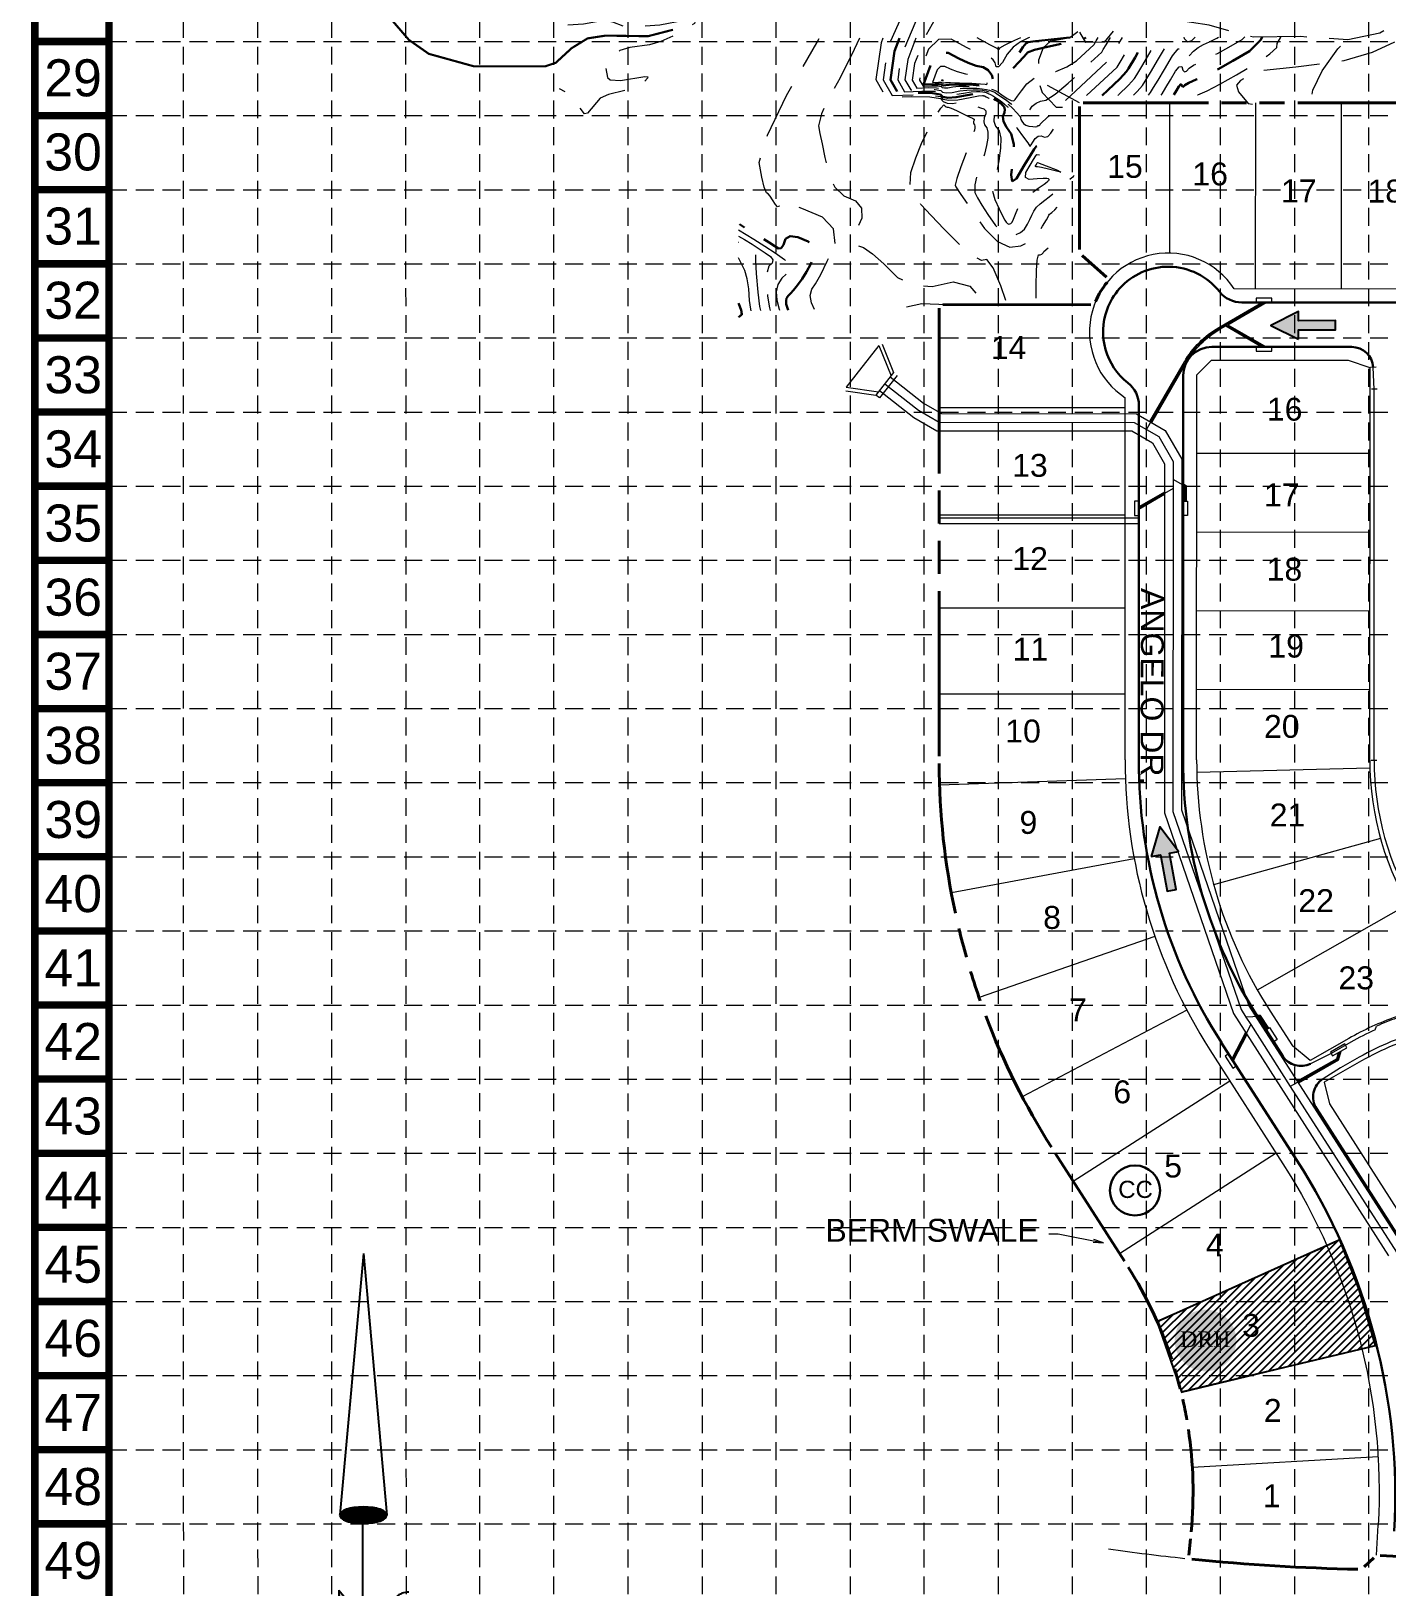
# Model space of a CAD drawing. Header units: inches. Extents: x -337 to 3817, y -1228 to 5411.
# Drawn here: x -337 to 1558, y 242 to 2416 of the extents above; entities that cross this region are included whole.
import ezdxf
from ezdxf.enums import TextEntityAlignment as Align

# ---------------------------------------------------------------- set-up
doc = ezdxf.new("R2010")
doc.units = ezdxf.units.IN
doc.header["$MEASUREMENT"] = 0
doc.linetypes.add('DGN Style 3', pattern=[109.874145, 78.481532, -31.392613])
doc.linetypes.add('HIDDEN', pattern=[0.375, 0.25, -0.125])
for name, color, linetype, lineweight in [('0156al4 - Level 14', 7, 'Continuous', 0), ('0156al4 - Level 20', 7, 'Continuous', 0), ('0208al - Level 14', 7, 'Continuous', 0), ('0220al_grade - Level 11', 7, 'Continuous', 0), ('0220al_grade - Level 14', 7, 'Continuous', 0), ('0220al_grade - Level 20', 7, 'Continuous', 0), ('0220al_grade - Level 21', 7, 'Continuous', 0), ('0220al_grade - Level 3', 7, 'Continuous', 0), ('0220al_grade - Level 8', 7, 'Continuous', 0), ('0343al_GRA - Level 47', 7, 'Continuous', 0), ('Level 10', 7, 'Continuous', 0), ('STORM', 5, 'Continuous', 0)]:
    doc.layers.add(name, color=color, linetype=linetype, lineweight=lineweight)
for name, color, linetype in [('ARROWS', 252, 'Continuous'), ('BASE', 7, 'Continuous'), ('GRID', 254, 'HIDDEN'), ('NARROW', 7, 'Continuous'), ('SODDED LOT', 2, 'Continuous'), ('WATER', 5, 'Continuous')]:
    doc.layers.add(name, color=color, linetype=linetype)
doc.styles.add('DRHorton', font='dutcheb.ttf')
doc.styles.get("Standard").update_dxf_attribs({"font": 'ARIAL.TTF'})

# ---------------------------------------------------------------- blocks, each defined once
blk = doc.blocks.new('TICK_4')
at = {"layer": '0208al - Level 14', "color": 1, "linetype": 'Continuous', "lineweight": 0}
blk.add_line((0, -1.4), (0, 1.4), dxfattribs=at)
blk = doc.blocks.new('DRHorton')
h = blk.add_hatch(color=1)
h.paths.add_polyline_path([(78.7, 25.78, 1), (40.43, 25.78, 1)])
h.paths.add_polyline_path([(42.33, 17.91), (76.5, 17.91), (76.5, 34.87), (42.33, 34.87)], flags=24)
at = {"layer": 'BASE', "color": 176, "style": 'DRHorton'}
blk.add_text('DRH', height=9.814, dxfattribs=at).set_placement((59.39, 21.64), align=Align.CENTER)
blk = doc.blocks.new('North Arrow')
at = {"layer": 'NARROW'}
for p, q in [((32.43, 3.06), (32.43, 4.63)), ((0, 0), (22.36, 2)), ((28.77, -2.09), (34.02, 2.32)), ((36.18, 2.33), (30.46, 2.33)), ((36.16, 2.32), (31.04, -2.09)), ((39.1, 0.01), (59.96, 2.11)), ((0, 0), (22.33, -2.02)), ((31.2, -0.05), (21.66, -0.05)), ((21.66, -0.05), (21.66, -0.05)), ((57.45, -0.05), (33.41, -0.05)), ((59.83, -2.14), (39.04, -0.01)), ((57.69, -0.03), (57.77, -0.01)), ((57.77, -0.05), (57.69, -0.03)), ((28.77, -2.09), (34.95, -2.09)), ((32.43, -4.26), (32.43, -2.8))]:
    blk.add_line(p, q, dxfattribs=at)
blk.add_lwpolyline([(22.36, -2.03), (22.59, -1.93, 0.091577), (22.87, -1.44, 0.048306), (23.03, -0.75), (23.07, -0.01), (23.01, 0.82, 0.048306), (22.87, 1.42, 0.091577), (22.59, 1.91), (22.36, 2.01), (22.14, 1.91, 0.091577), (21.86, 1.42, 0.048306), (21.72, 0.82), (21.66, -0.01), (21.72, -0.83, 0.048306), (21.86, -1.44, 0.091577), (22.14, -1.93)], format="xyb", close=True, dxfattribs=at)
for points in [[(57.46, -0.03), (57.44, 0.08, -0.066818), (57.67, 0.47, -0.03073), (58.01, 0.84), (58.52, 1.29), (59.07, 1.7, -0.03073), (59.5, 1.95, -0.066818), (59.93, 2.1), (60.04, 2.06)], [(60.04, 2.06), (60.05, 1.95, -0.066818), (59.82, 1.56, -0.03073), (59.43, 1.14), (58.97, 0.74), (58.42, 0.33, -0.03073), (57.99, 0.08, -0.036692), (57.76, -0.02)], [(57.46, -0.04), (57.44, -0.15, 0.066818), (57.67, -0.54, 0.03073), (58.01, -0.9), (58.52, -1.36), (59.07, -1.77, 0.03073), (59.5, -2.02, 0.066818), (59.93, -2.17), (60.04, -2.13)], [(60.04, -2.13), (60.05, -2.01, 0.066818), (59.82, -1.63, 0.03073), (59.43, -1.2), (58.97, -0.8), (58.42, -0.4, 0.03073), (57.99, -0.15, 0.036692), (57.76, -0.05)]]:
    blk.add_lwpolyline(points, format="xyb", dxfattribs=at)
for centre, start, end in [((30.46, 3.86), 178.8769, 270), ((34.95, -3.62), 358.8769, 90)]:
    blk.add_arc(centre, 1.53, start, end, dxfattribs=at)
for points in [[(23.07, -0.05), (21.72, 0.82), (23.02, 0.75), (21.85, 1.42)], [(23.02, 0.75), (21.85, 1.42), (22.87, 1.44), (22.14, 1.91)], [(22.87, 1.44), (22.14, 1.91), (22.59, 1.91), (22.36, 2)], [(31.05, -2.09), (36.15, 2.36), (28.75, -2.06), (34.01, 2.36)], [(58.52, 1.3), (59.05, 0.81), (58.7, 1.42), (59.26, 0.99)], [(59.26, 1), (58.69, 1.42), (59.45, 1.15), (59, 1.65)], [(59.45, 1.15), (59, 1.65), (59.62, 1.34), (59.28, 1.82)], [(59.62, 1.34), (59.28, 1.82), (59.81, 1.55), (59.49, 1.95)], [(59.81, 1.55), (59.49, 1.95), (59.93, 1.73), (59.69, 2.04)], [(59.93, 1.73), (59.69, 2.04), (60.05, 1.94), (59.93, 2.1)], [(60.05, 1.94), (59.93, 2.1), (60.04, 2.06)], [(23.03, -0.76), (21.67, -0.05), (23.07, -0.05), (21.72, 0.82)], [(57.44, 0.08), (57.7, -0.01), (57.5, 0.21), (57.77, -0.01)], [(57.45, -0.04), (57.69, -0.02), (57.44, 0.08), (57.7, -0.01)], [(57.5, 0.21), (57.77, -0.01), (57.6, 0.39), (57.94, 0.06)], [(57.6, 0.39), (57.94, 0.06), (57.68, 0.5), (58.07, 0.13)], [(57.68, 0.5), (58.07, 0.13), (57.84, 0.66), (58.29, 0.26)], [(57.84, 0.66), (58.29, 0.26), (58.03, 0.86), (58.52, 0.41)], [(58.03, 0.86), (58.52, 0.41), (58.26, 1.07), (58.73, 0.57)], [(58.26, 1.07), (58.73, 0.57), (58.52, 1.3), (59.05, 0.81)], [(22.87, -1.44), (21.72, -0.87), (23.03, -0.76), (21.67, -0.05)], [(22.58, -1.93), (21.86, -1.45), (22.87, -1.44), (21.72, -0.87)], [(57.44, -0.14), (57.69, -0.02), (57.45, -0.04), (57.69, -0.02)], [(57.46, -0.19), (57.7, -0.03), (57.44, -0.14), (57.69, -0.02)], [(57.53, -0.33), (57.76, -0.05), (57.46, -0.19), (57.7, -0.03)], [(57.63, -0.48), (57.9, -0.1), (57.53, -0.33), (57.76, -0.05)], [(57.78, -0.66), (58.09, -0.2), (57.63, -0.48), (57.9, -0.1)], [(57.97, -0.87), (58.34, -0.35), (57.78, -0.66), (58.09, -0.2)], [(58.24, -1.11), (58.61, -0.54), (57.97, -0.87), (58.34, -0.35)], [(58.61, -1.43), (58.93, -0.77), (58.24, -1.11), (58.61, -0.54)], [(58.91, -1.64), (59.2, -1), (58.61, -1.43), (58.93, -0.77)], [(59.12, -1.79), (59.57, -1.36), (58.92, -1.65), (59.2, -1.01)], [(59.54, -1.32), (59.41, -1.18), (59.21, -1.01)], [(22.36, -2.01), (22.14, -1.93), (22.58, -1.93), (21.86, -1.45)], [(59.35, -1.93), (59.81, -1.62), (59.12, -1.79), (59.57, -1.36)], [(59.58, -2.05), (59.93, -1.79), (59.35, -1.93), (59.81, -1.62)], [(59.78, -2.13), (60.05, -2.01), (59.58, -2.05), (59.93, -1.79)], [(59.92, -2.17), (60.04, -2.13), (59.78, -2.13), (60.05, -2.01)]]:
    blk.add_solid(points, dxfattribs=at)
blk = doc.blocks.new('arrow')
blk.add_lwpolyline([(-67, -25.4), (-59.3, -25.4), (-59.6, -56.1), (-51.9, -56.2), (-51.6, -25.5), (-44, -25.5), (-55.3, -2.4), (-67, -25.4)], close=True)
at = {"color": 254}
for points in [[(-44, -25.5), (-67, -25.4), (-55.3, -2.4), (-67, -25.4)], [(-59.6, -56.1), (-51.9, -56.2), (-59.3, -25.4), (-51.6, -25.5)]]:
    blk.add_solid(points, dxfattribs=at)

msp = doc.modelspace()

# ---------------------------------------------------------------- hatches: boundary and pattern name
at = {"layer": 'SODDED LOT'}
h = msp.add_hatch(dxfattribs=at)
h.set_pattern_fill('ANSI31', color=256, scale=60, style=0)
h.paths.add_polyline_path([(1492.4, 727.1), (1236.7, 612.9), (1270.9, 514.7), (1542.2, 579.7), (1519.4, 658)])

# ---------------------------------------------------------------- linework, layer by layer
at = {"layer": '0156al4 - Level 14', "color": 7, "linetype": 'Continuous', "lineweight": 0}
for p, q in [((1137.2, 2400.7), (1129, 2415.2)), ((1163.1, 2401), (1175.9, 2416.2)), ((1163.1, 2401), (1137.2, 2400.7))]:
    msp.add_line(p, q, dxfattribs=at)
at = {"layer": '0156al4 - Level 20', "color": 35, "linetype": 'DGN Style 3', "lineweight": 0, "flags": 128}
for points in [[(1796.7, 2499), (1794.5, 2494.7), (1786.9, 2490.3), (1769.6, 2493.2), (1732.6, 2520.4), (1693.7, 2544.1), (1678.7, 2545.2), (1657.5, 2538.7), (1647.4, 2537.6), (1643.8, 2539.4), (1618.6, 2514.8), (1600.1, 2467), (1569.3, 2426.5), (1548.1, 2413.7), (1503.2, 2404.2), (1437.4, 2408.7), (1371.5, 2407.8), (1309.4, 2424.6), (1247.3, 2434.3), (1189, 2441.5), (1172.7, 2440), (1141, 2427), (1115.1, 2407), (1087.3, 2401.9), (1077.4, 2393.1), (1070.9, 2375.9), (1071.2, 2345.3), (1076.2, 2330.5), (1095.7, 2310), (1104.7, 2310.3)], [(1804.1, 2487.9), (1795.6, 2478), (1790.7, 2476.9), (1750.1, 2497.1), (1721.8, 2513.4), (1691.8, 2531.7), (1682.8, 2534.8), (1663.3, 2533.8), (1641.8, 2523.4), (1625.5, 2500.5), (1608, 2460.5), (1596.9, 2430.4), (1590.6, 2419.5), (1571.6, 2402.3), (1537.6, 2386.7), (1498, 2374.8), (1430.6, 2366), (1374.1, 2360.3), (1353.5, 2347.5), (1347.7, 2340.9), (1350.8, 2331.4), (1364, 2315.3), (1370.1, 2314.4)], [(413.5, 2425), (435.1, 2426.6), (463.6, 2431.6), (475.5, 2429.5), (491.1, 2423.5), (499.1, 2422.2), (541.8, 2425.2), (575.7, 2431.9), (590, 2431.7), (591.4, 2430.6), (590.2, 2427.2), (573.2, 2415.4), (543.1, 2401.9), (527.5, 2397.4), (500, 2393.5), (486, 2389.4), (478.9, 2384.6), (468.5, 2371.2), (466.5, 2364.8), (468.7, 2351.7), (472.3, 2348.4), (487.1, 2347.6), (520.9, 2353.1), (525.2, 2352.4), (524.7, 2350.7), (515.2, 2340.9), (496.1, 2334.3), (470.1, 2328.1), (458.4, 2322.9), (440.8, 2301.6), (436.4, 2300.7), (420, 2322.5), (411.9, 2330.7), (401.5, 2335.6)]]:
    msp.add_lwpolyline(points, dxfattribs=at)
at = {"layer": '0220al_grade - Level 14', "color": 7, "linetype": 'Continuous', "lineweight": 30}
for p, q in [((2563.6, 2036.5), (1355.4, 2037.2)), ((1508.9, 1975.1), (1313.4, 1975.2)), ((1273.1, 1397.9), (1273.4, 1935.2)), ((1211.1, 1398), (1211.4, 1893.3)), ((1378.8, 1036.5), (1412.6, 983.9)), ((1326.6, 1003.1), (1431.7, 839.2)), ((1459.6, 910.6), (1571.1, 736.5))]:
    msp.add_line(p, q, dxfattribs=at)
at = {"layer": '0220al_grade - Level 14', "color": 7, "linetype": 'Continuous', "lineweight": 13}
for p, q in [((1540.4, 1916), (1538.9, 1946.5)), ((1540.1, 1397.8), (1540.4, 1916)), ((1211.3, 1735.7), (932.3, 1735.9)), ((1211.3, 1727.7), (932.3, 1727.9)), ((1541.5, 1020.7), (1543.6, 1026)), ((1507.5, 1003.4), (1480.1, 987.9)), ((1480.1, 987.9), (1451.3, 973.3)), ((1519.4, 982.6), (1493.1, 967.6)), ((1493.1, 967.6), (1468.7, 952.1))]:
    msp.add_line(p, q, dxfattribs=at)
at = {"layer": '0220al_grade - Level 14', "color": 7, "linetype": 'Continuous', "lineweight": 30}
for centre, radius, start, end in [((1252.4, 1996.2), 91, 89.0851, 138.4646), ((1252.4, 1996.2), 91, 38.1608, 89.0851), ((1252.4, 1996.2), 91, 138.4646, 159.8661), ((1355.4, 2077.2), 40, 218.1608, 269.9672), ((1252.4, 1996.2), 91, 159.8661, 231.7736), ((1313.4, 1935.2), 40, 89.9672, 179.9672), ((1508.9, 1945.1), 30, 2.8296, 89.9672), ((1942.1, 1397.5), 731, 179.9672, 212.6574), ((1942.1, 1397.5), 669, 179.9672, 212.6574), ((1484.8, 926.8), 30, 122.485, 212.6574), ((696.7, 368.1), 873, 356.8572, 32.6574)]:
    msp.add_arc(centre, radius, start, end, dxfattribs=at)
at = {"layer": '0220al_grade - Level 14', "color": 7, "linetype": 'Continuous', "lineweight": 30, "extrusion": (0, 0, -1)}
for centre, radius, start, end in [((-1171.4, 1893.3), 40, 128.2264, 180.0328), ((-1437.8, 1000.1), 30, 243.2471, 327.3426)]:
    msp.add_arc(centre, radius, start, end, dxfattribs=at)
at = {"layer": '0220al_grade - Level 14', "color": 7, "linetype": 'Continuous', "lineweight": 13}
for centre, radius, start, end in [((1942.1, 1397.5), 402, 179.9672, 211.1812), ((1711.1, 645.2), 416, 109.6054, 113.7373), ((1711.1, 645.2), 412, 114.2963, 119.6037), ((1711.1, 645.2), 388, 104.9597, 119.6037)]:
    msp.add_arc(centre, radius, start, end, dxfattribs=at)
at = {"layer": '0220al_grade - Level 20', "color": 35, "linetype": 'DGN Style 3', "lineweight": 0, "flags": 128}
for points in [[(952.5, 2479.8), (911, 2405.8), (898, 2371), (894.7, 2348.1), (901.1, 2336.9), (917.2, 2337.6), (928.5, 2337.3), (935, 2336.3), (936.7, 2334.4), (940.9, 2333.6), (947.4, 2334.1), (956.3, 2335.7), (965.4, 2336.6), (974.9, 2336.9), (984.7, 2336.6), (992.5, 2335.9), (998.5, 2335), (1002.5, 2333.9), (1005.8, 2332.7), (1008.5, 2331.6), (1010.4, 2330.5), (1014.1, 2328.1), (1019.6, 2324.4), (1026.8, 2319.5), (1032.8, 2314.9), (1037.6, 2310.6), (1041.3, 2306.7), (1044.8, 2303.9), (1048.1, 2302.1), (1051.3, 2301.3), (1054.8, 2302.5), (1058.5, 2305.9), (1062.4, 2311.4), (1067.6, 2315.6), (1073.9, 2318.5), (1081.5, 2320.1), (1094.4, 2328.5), (1112.5, 2343.6), (1159.4, 2387.2), (1161.5, 2390.6), (1165.6, 2397.5), (1171.6, 2407.7)], [(896.3, 2474), (860.5, 2394.3), (853.9, 2348.6), (866.6, 2326.4), (898.6, 2327.6), (921.1, 2327.2), (934.1, 2325.1), (937.6, 2321.3), (945.6, 2319.8), (958.3, 2320.6), (975.4, 2323.7), (987, 2325.8), (992.9, 2326.7), (993.1, 2326.6), (993.7, 2326.4), (994.4, 2326.2), (995.4, 2325.9), (997.8, 2324.7), (1001.6, 2322.6), (1006.8, 2319.7), (1010.5, 2317.6), (1012.6, 2316.4), (1013.1, 2316), (1013.6, 2315.6), (1014.1, 2315.1), (1014.6, 2314.6), (1014, 2311.6), (1012.1, 2306.1), (1009.1, 2298.3), (1008.7, 2290.8), (1011, 2283.7), (1015.9, 2277), (1018.3, 2266.7), (1018.2, 2252.8), (1015.5, 2235.2), (1012.8, 2220.9), (1009.9, 2209.9), (1006.9, 2202.2), (1006.9, 2192.6), (1009.9, 2181.2), (1016, 2168.1), (1020.7, 2158.4), (1024.1, 2152.1), (1026, 2149.3), (1027.9, 2147.5), (1029.6, 2146.7), (1031.1, 2146.9), (1032.4, 2147.5), (1033.4, 2148.4), (1034.2, 2149.6), (1036.1, 2153.8), (1039, 2160.8), (1043.1, 2170.6), (1049.8, 2180), (1059, 2188.7), (1070.7, 2197), (1078.8, 2202.7), (1083.1, 2205.9), (1083.8, 2206.5)], [(914.7, 2466.5), (879.2, 2382.7), (874.3, 2348.4), (883.9, 2331.7), (907.9, 2332.6), (924.8, 2332.3), (934.6, 2330.7), (937.2, 2327.8), (943.3, 2326.7), (953.1, 2327.4), (966.4, 2329.8), (976.8, 2331.4), (984.5, 2332), (989.3, 2331.9), (993.2, 2331.5), (996.1, 2331.1), (998.1, 2330.5), (1000.8, 2329.4), (1004.1, 2327.7), (1008.2, 2325.4), (1012.2, 2322.9), (1016.1, 2320.4), (1019.9, 2317.7), (1023.8, 2314.5), (1027.9, 2310.8), (1032, 2306.4), (1034.3, 2302.5), (1034.8, 2299), (1033.6, 2295.8), (1035.8, 2289.7), (1041.3, 2280.5), (1050.3, 2268.4), (1056.2, 2260.2), (1059.2, 2255.9), (1059.2, 2255.6), (1059.2, 2255.4), (1059.3, 2255.5), (1059.4, 2255.8), (1060.7, 2257.7), (1063, 2261.3), (1066.5, 2266.6), (1070.4, 2269.5), (1074.7, 2270.1), (1079.4, 2268.2), (1084, 2269.4), (1088.5, 2273.8), (1093, 2281.2), (1094.6, 2283)], [(786.8, 2119.7), (784.6, 2140.2), (769.1, 2156.5), (740.3, 2168.6), (720.7, 2175.1), (710.2, 2176.2), (708.7, 2171.7), (706.5, 2171), (703.4, 2174), (699.5, 2180.7), (696.1, 2185.7), (693.2, 2189), (690.8, 2190.5), (687.9, 2198.3), (684.6, 2212.4), (680.8, 2232.9), (692.2, 2271), (719.1, 2326.7), (761.3, 2400.1), (764.6, 2406.2)], [(821, 2406.4), (813.7, 2390.6), (793.9, 2351.1), (777.8, 2323), (767.6, 2300.7), (763.6, 2284.2), (765.6, 2273.6), (768.6, 2258.7), (772.6, 2239.6), (777.5, 2216.4), (786.3, 2198.6), (798.9, 2186.2), (815.3, 2179.3), (823.6, 2168.9), (824, 2155.1), (816.3, 2137.7), (814.1, 2125), (817.6, 2117.1), (826.6, 2113.9), (839, 2105.3), (854.7, 2091.4), (873.9, 2072.3), (896.4, 2061.6), (922.4, 2059.5), (951.8, 2065.9), (974.9, 2059.8), (991.8, 2041), (993, 2037.2)], [(853.4, 2406.5), (851.1, 2400.2), (843.7, 2348.8), (858, 2323.8), (894, 2325.2), (919.3, 2324.7), (933.9, 2322.3), (937.8, 2318), (943.5, 2315.7), (950.9, 2315.4), (960.1, 2317.1), (968, 2317.3), (974.6, 2316.1), (980, 2313.4), (985.2, 2311.2), (990.1, 2309.4), (994.9, 2308), (997.3, 2305.2), (997.4, 2300.9), (995.1, 2295.1), (994.6, 2289.9), (995.8, 2285.3), (998.8, 2281.4), (1000.2, 2275.2), (1000.1, 2267), (998.5, 2256.5), (995.4, 2244.3), (990.8, 2230.3), (984.7, 2214.6), (981.9, 2201.5), (982.2, 2191.1), (985.7, 2183.5), (991.7, 2173.2), (1000.1, 2160.4), (1010.9, 2145), (1020.9, 2135.1), (1030.2, 2130.7), (1038.7, 2131.8), (1045.7, 2134.8), (1051.3, 2139.8), (1055.5, 2146.7), (1059.1, 2153.2), (1062, 2159.3), (1064.4, 2165), (1068.2, 2170.3), (1073.4, 2175.3), (1080.1, 2180), (1086.2, 2184.7), (1091.7, 2189.5), (1096.5, 2194.4), (1101.8, 2199.1), (1107.4, 2203.9), (1113.5, 2208.5), (1117.6, 2211.7), (1119.9, 2213.5), (1120.2, 2213.7), (1120.5, 2213.9), (1120.6, 2214.2), (1120.7, 2214.5)], [(899.8, 2406.7), (888.6, 2376.9), (884.5, 2348.2), (892.5, 2334.3), (912.5, 2335.1), (926.6, 2334.8), (934.8, 2333.5), (937, 2331.1), (942.1, 2330.2), (950.2, 2330.7), (961.3, 2332.8), (971.1, 2334), (979.7, 2334.5), (987, 2334.2), (992.8, 2333.7), (997.3, 2333.1), (1000.3, 2332.2), (1003.3, 2331.1), (1006.3, 2329.6), (1009.3, 2327.9), (1013.2, 2325.5), (1017.8, 2322.4), (1023.3, 2318.6), (1029, 2314), (1034.7, 2308.6), (1040.6, 2302.4), (1044.4, 2298), (1046.2, 2295.4), (1045.9, 2294.6), (1046.4, 2293), (1047.9, 2290.6), (1050.2, 2287.5), (1053.5, 2285.2), (1057.8, 2283.7), (1063.1, 2283.1), (1066.8, 2282.9), (1069, 2283.3), (1069.5, 2284.1), (1070.1, 2284.5), (1070.7, 2284.6), (1071.4, 2284.3), (1072.1, 2284.5), (1072.8, 2285.2), (1073.5, 2286.3), (1084.6, 2297), (1106.2, 2317.2), (1170.1, 2376.7), (1173.2, 2381.7), (1179.3, 2392), (1188.7, 2407.7)], [(1058.3, 2407.3), (1057.2, 2406.9), (1045.8, 2401.6), (1035.9, 2394.1), (1027.5, 2384.4), (1020.6, 2372.6), (1015.4, 2366.6), (1012.1, 2366.5), (1010.4, 2372.3), (1007.7, 2376.5), (1003.7, 2379.1), (998.7, 2380.1), (987.9, 2384.8), (971.4, 2393.2), (949.1, 2405.3), (931.1, 2404.7), (917.2, 2391.3), (907.4, 2365.2), (904.9, 2348), (909.8, 2339.6), (921.8, 2340), (930.3, 2339.9), (935.2, 2339.1), (936.5, 2337.6), (939.6, 2337.1), (944.5, 2337.4), (951.2, 2338.6), (959.7, 2339.3), (970.1, 2339.4), (982.3, 2338.9), (992.2, 2338.1), (999.6, 2337), (1004.7, 2335.6), (1008.4, 2334.4), (1010.6, 2333.6), (1011.6, 2333.1), (1014.6, 2331), (1019.9, 2327.4), (1027.3, 2322.3), (1032.8, 2319.5), (1036.5, 2319.1), (1038.3, 2320.9), (1041.9, 2325.5), (1047.4, 2332.8), (1054.6, 2342.9), (1065.1, 2350.8), (1078.7, 2356.6), (1095.5, 2360.2), (1110.8, 2366.4), (1124.4, 2375.1), (1148.7, 2397.7), (1149.8, 2399.4), (1151.9, 2403), (1154.6, 2407.6)], [(1045.8, 2407.2), (1037.7, 2403.4), (1023.9, 2396.7), (1016.6, 2392.6), (1015.8, 2391.2), (1015.2, 2390.5), (1014.8, 2390.5), (1014.6, 2391.2), (1014.3, 2391.7), (1013.8, 2392), (1013.2, 2392.1), (1003, 2397.5), (985.5, 2407)], [(1138, 2326.4), (1180.8, 2366.3), (1185, 2372.9), (1193.1, 2386.5), (1205.7, 2407.8)], [(1182.3, 2326.7), (1182.9, 2327.2), (1196.8, 2340.9), (1205.4, 2350.3), (1208.5, 2355.2), (1216.8, 2369.2), (1230.5, 2392.2), (1239.7, 2407.9)], [(1203.9, 2326.8), (1209.1, 2332), (1216.6, 2340.6), (1220.2, 2346.3), (1227.6, 2358.6), (1238.8, 2377.5), (1253.8, 2403), (1258, 2408)], [(1224.6, 2327), (1227.8, 2330.9), (1231.9, 2337.5), (1238.4, 2348.1), (1247.1, 2362.8), (1258.2, 2381.7), (1266.4, 2391.5), (1271.6, 2392.3), (1273.8, 2384.1), (1277.2, 2380.7), (1281.7, 2382)], [(1242.7, 2327.1), (1243.7, 2328.6), (1249.1, 2337.6), (1255.5, 2348.2), (1262.6, 2360.3), (1267.9, 2366.7), (1271.3, 2367.2), (1272.7, 2361.9), (1274.9, 2359.7), (1277.8, 2360.6), (1281.5, 2364.5), (1287.7, 2368.8), (1296.4, 2373.4), (1307.6, 2378.2), (1321.2, 2385.1), (1337.3, 2394), (1355.9, 2404.9), (1359.3, 2408.3)], [(1274.4, 2408), (1274.8, 2406.3), (1279.4, 2401.6), (1285.6, 2403.5), (1289.9, 2408.1)], [(1281.7, 2382), (1287.5, 2388.2), (1294.1, 2393.5), (1301.5, 2397.9), (1309.9, 2401.6), (1320.1, 2406.7), (1322.8, 2408.2)], [(1293.5, 2327.4), (1293.6, 2327.5), (1306.7, 2333.2), (1324.7, 2342.5), (1347.8, 2355.3), (1375.7, 2371.8), (1394.6, 2384.5), (1404.2, 2393.6), (1404.7, 2399.1), (1409.6, 2408), (1409.9, 2408.5)], [(1453.7, 2328.4), (1454.6, 2333.7), (1467.6, 2360.8), (1489.6, 2391.8), (1504.8, 2408.8)], [(1025.5, 2039.8), (1018.6, 2060.5), (1007.6, 2085.6), (998.7, 2097.4), (991.6, 2095.9), (979.4, 2102.4), (962, 2117), (939.4, 2139.7), (920.9, 2158.8), (906.5, 2174.3), (896.2, 2186.3), (891.6, 2201.2), (892.7, 2218.9), (899.6, 2239.5), (907.6, 2259.4), (916.8, 2278.5), (927.1, 2297), (934.5, 2308.7), (939, 2313.6), (940.7, 2311.8), (942.2, 2310.7), (943.5, 2310.2), (944.7, 2310.4), (948.9, 2308.8), (956.3, 2305.4), (966.8, 2300.2), (974.4, 2296.6), (978.9, 2294.6), (980.4, 2294.1), (981.1, 2293.2), (981.2, 2291.9), (980.4, 2290), (980.3, 2288.4), (980.7, 2287), (981.6, 2285.7), (982, 2283.8), (982, 2281.1), (981.5, 2277.8), (978.1, 2267.7), (971.8, 2250.8), (962.6, 2227), (956.8, 2210.4), (954.4, 2201), (955.5, 2198.8), (962.7, 2188), (976.1, 2168.6), (995.7, 2140.6), (1014, 2122.6), (1030.8, 2114.6), (1046.2, 2116.6), (1059, 2122.1), (1069.2, 2131.2), (1076.8, 2143.8), (1082.1, 2152.7), (1085, 2157.9), (1085.6, 2159.3), (1086.6, 2160.6), (1087.9, 2161.8), (1089.5, 2163), (1093.7, 2166.8), (1097.2, 2170.3)], [(1083.8, 2206.5), (1084.5, 2207.2), (1085.3, 2207.9), (1086.2, 2208.6), (1086.1, 2209.2), (1084.9, 2209.8), (1082.6, 2210.4), (1077.4, 2210.5), (1069.2, 2210), (1058, 2209), (1052.7, 2211.9), (1053.2, 2218.7), (1059.6, 2229.3), (1064.3, 2237.1), (1067.3, 2242), (1068.6, 2244), (1073.7, 2243.6), (1082.6, 2241), (1095.2, 2235.9), (1095.7, 2236.1)], [(651.8, 2138.7), (673.2, 2125.8), (688.8, 2115.9), (703, 2106.4), (715.9, 2097.3), (724.5, 2091.3), (728.9, 2088.4), (728.9, 2088.6), (729.1, 2088.7), (729.3, 2088.6), (729.7, 2088.5), (729.9, 2088.3), (729.9, 2088.1), (729.7, 2087.8), (729.6, 2087.5), (729.5, 2087.3), (729.3, 2087.1), (726.4, 2084.4), (720.7, 2079.1), (712.2, 2071.4), (706.8, 2062.4), (704.6, 2052.1), (705.5, 2040.5), (708.5, 2027.9), (709.1, 2026.4)], [(651.8, 2130.1), (660, 2125.1), (671, 2118.5), (680.8, 2112.4), (689.3, 2106.7), (696.5, 2101.6), (699.7, 2096.8), (698.9, 2092.2), (694.2, 2087.9), (691.5, 2078.8), (690.9, 2064.8), (692.4, 2046), (695.2, 2029.8), (696.3, 2026.1)], [(683.2, 2025.9), (681.8, 2031.6), (679.2, 2051.5), (677.2, 2077.5), (676.1, 2095.1), (676, 2104.3), (676.7, 2104.9), (676.9, 2105.7), (676.3, 2106.5), (675.2, 2107.3), (673.8, 2108.2), (672.2, 2109.2), (670.4, 2110.3), (662.6, 2114.9), (651.8, 2121.2)], [(757.8, 2027.5), (753.8, 2036.7), (752.2, 2047), (754.1, 2055.8), (759.5, 2063.1), (766.8, 2076.2), (775.9, 2095.1), (786.8, 2119.7)], [(1067.6, 2043.1), (1067.7, 2046.2), (1067.8, 2060.5), (1068.1, 2081.9), (1069.2, 2096.3), (1071, 2103.6), (1073.5, 2104), (1075.7, 2104.9), (1077.4, 2106.5), (1078.7, 2108.6), (1085.9, 2114.7), (1098.3, 2124.1)], [(669.4, 2025.5), (668.9, 2027.8), (667.4, 2040), (666.1, 2056.2), (663.8, 2070.1), (660.5, 2081.8), (656.1, 2091.1), (651.8, 2099.5)], [(944.6, 2033.3), (943.3, 2034.1), (908, 2035.1), (886.7, 2030.5)]]:
    msp.add_lwpolyline(points, dxfattribs=at)
at = {"layer": '0220al_grade - Level 20', "color": 35, "linetype": 'DGN Style 3', "lineweight": 30, "flags": 128}
for points in [[(876.6, 2406.6), (869.9, 2388.5), (864.1, 2348.5), (875.3, 2329), (903.3, 2330.1), (923, 2329.7), (934.3, 2327.9), (937.4, 2324.6), (944.6, 2323.3), (955.9, 2324.1), (971.4, 2326.9), (982.5, 2328.7), (989.3, 2329.6), (991.6, 2329.5), (993.5, 2329.3), (994.9, 2329.1), (995.9, 2328.9), (998.2, 2327.7), (1002, 2325.7), (1007.1, 2322.8), (1011.2, 2320.3), (1014.3, 2318.4), (1016.5, 2316.9), (1018.7, 2315.1), (1021, 2312.9), (1023.3, 2310.5), (1024.1, 2307), (1023.5, 2302.5), (1021.4, 2297), (1022.3, 2290.2), (1026.2, 2282.1), (1033.1, 2272.7), (1036.5, 2258.5), (1036.5, 2239.5), (1032.8, 2215.8), (1034.2, 2206.2), (1040.4, 2210.7), (1051.6, 2229.4), (1059.8, 2243), (1065.2, 2251.7), (1067.6, 2255.3), (1072, 2256.6), (1078.6, 2255.5), (1087.3, 2252.1), (1095.3, 2254.2)], [(1115.5, 2407.5), (1110.3, 2407), (1084.6, 2404.5), (1066.7, 2402.5), (1056.4, 2400.9), (1053.9, 2399.7), (1049.4, 2394.1), (1042.9, 2384), (1034.4, 2369.5), (1031.7, 2362.8), (1034.8, 2364), (1043.7, 2373.2), (1050.2, 2380), (1054.2, 2384.5), (1055.8, 2386.7), (1065.6, 2390.1), (1083.5, 2394.6), (1109.5, 2400.3), (1127.1, 2404.3), (1136.4, 2406.7), (1137.3, 2407.5)], [(1160.2, 2326.6), (1168, 2333.8), (1184.6, 2349.8), (1194.1, 2359.9), (1196.7, 2364), (1206.1, 2379.7), (1222.2, 2406.9), (1222.7, 2407.8)], [(1383.9, 2408.4), (1382, 2404.5), (1365.8, 2388.3), (1342.5, 2374.7), (1322.4, 2363.5), (1305.3, 2354.9), (1291.3, 2348.8), (1281.4, 2344.1), (1275.6, 2340.9), (1273.9, 2339.1), (1272.6, 2338.7), (1271.6, 2339.7), (1271, 2342.1), (1269.4, 2341.9), (1267.1, 2339), (1263.8, 2333.5), (1260, 2327.2)], [(721.3, 2026.7), (720.2, 2029.5), (718.6, 2035), (718.3, 2039.4), (719.1, 2043.3), (721.2, 2046.7), (724.4, 2049.7), (728.7, 2054.5), (734.2, 2061.4), (740.7, 2070.2), (746.9, 2080.2), (752.8, 2091.4), (758.4, 2103.9), (757.2, 2114.3), (749.4, 2122.5), (734.8, 2128.6), (724.2, 2129.9), (717.6, 2126.3), (714.9, 2117.9), (711.5, 2113.3), (707.5, 2112.7), (702.8, 2116), (694.7, 2121.2), (683.2, 2128.4), (653.1, 2146.5)], [(651.8, 2016.6), (653.3, 2017.8), (654.7, 2018.8), (655.7, 2019.6), (656.3, 2020), (656.6, 2020.4), (656.6, 2020.9), (656.3, 2021.5), (656.1, 2022.7), (655.9, 2024.4), (655.7, 2026.7), (652.3, 2035.2), (651.8, 2036.4)]]:
    msp.add_lwpolyline(points, dxfattribs=at)
msp.add_lwpolyline([(910.3, 2341.9), (926.5, 2342.5), (932.2, 2342.4), (935.4, 2341.9), (936.3, 2340.9), (938.4, 2340.6), (941.7, 2340.8), (946.1, 2341.6), (954, 2341.9), (965.3, 2341.8), (980, 2341.3), (991.7, 2340.4), (1000.2, 2339.2), (1005.7, 2337.6), (1008.5, 2339.7), (1008.5, 2345.4), (1005.9, 2354.9), (1000.9, 2361.8), (993.7, 2366.2), (984.1, 2368.1), (972.8, 2372.1), (959.7, 2378.2), (944.8, 2386.3), (932.7, 2385.8), (923.3, 2376.9)], close=True, dxfattribs=at)
at = {"layer": '0220al_grade - Level 20', "color": 35, "linetype": 'DGN Style 3', "lineweight": 0, "flags": 128}
for points in [[(922.9, 2344.7), (931.1, 2345), (934, 2345), (935.7, 2344.7), (936.1, 2344.2), (937.2, 2344), (938.8, 2344.1), (941.1, 2344.5), (948.3, 2344.6), (960.5, 2344.3), (977.7, 2343.6), (989.8, 2343), (996.6, 2342.5), (998.4, 2342), (999.3, 2342.7), (999.3, 2344.5), (998.5, 2347.5), (993.2, 2350.5), (983.6, 2353.4), (969.5, 2356.2), (957.7, 2359.4), (947.9, 2363.1), (940.4, 2367.2), (934.2, 2367), (929.5, 2362.4)], [(935.5, 2347.5), (935.7, 2347.5), (935.8, 2347.5), (935.9, 2347.5), (935.9, 2347.5), (935.9, 2347.5), (936, 2347.5), (936, 2347.5), (936.4, 2347.5), (937.1, 2347.4), (938.1, 2347.4), (938.5, 2347.4), (938.2, 2347.5), (937.3, 2347.7), (936.7, 2347.9), (936.2, 2348), (936, 2348.1), (935.8, 2348.1), (935.7, 2348)], [(1069.9, 2233), (1097.6, 2222), (1102.4, 2219.5), (1098.2, 2220.1), (1084.9, 2223.6), (1075.4, 2225.8), (1069.8, 2226.9), (1067.8, 2226.7), (1066.9, 2227.2), (1067, 2228.4), (1068.1, 2230.2), (1068.9, 2231.5), (1069.4, 2232.3)]]:
    msp.add_lwpolyline(points, close=True, dxfattribs=at)
at = {"layer": '0220al_grade - Level 21', "color": 7, "linetype": 'Continuous', "lineweight": 40}
for p, q in [((1128.3, 2311.3), (1128.2, 2111.3)), ((1166.3, 2072.5), (1131.9, 2103)), ((1144.1, 2034.1), (937.4, 2034.2)), ((1094.4, 848.3), (1191.1, 697.5)), ((1281.1, 286.6), (1283.4, 309.3)), ((1526, 270.1), (1539.8, 283)), ((1657.4, 280.1), (1548.5, 286.1))]:
    msp.add_line(p, q, dxfattribs=at)
at = {"layer": '0220al_grade - Level 21', "color": 7, "linetype": 'Continuous', "lineweight": 40, "flags": 128}
for points in [[(1133.3, 2316.3), (1308.5, 2316.2)], [(1326.7, 2316.2), (1361.7, 2316.1)], [(1380, 2316.1), (1415, 2316.1)], [(1433.3, 2316.1), (1608.4, 2316)], [(932.4, 2029.2), (932.3, 1798.4)], [(932.3, 1774.3), (932.3, 1728.2)], [(932.3, 1704.1), (932.2, 1658)], [(932.2, 1633.9), (932.1, 1403.1)]]:
    msp.add_lwpolyline(points, dxfattribs=at)
at = {"layer": '0220al_grade - Level 21', "color": 7, "linetype": 'Continuous', "lineweight": 40}
for centre, radius, start, end in [((1252.4, 1996.2), 110, 141.0692, 157.2616), ((1942.1, 1397.5), 1010, 180.2509, 192.2155), ((1942.1, 1397.5), 1010, 193.451, 195.801), ((1942.1, 1397.5), 1010, 196.9953, 199.4434), ((1942.1, 1397.5), 1010, 200.7087, 212.3737), ((697.1, 374.9), 590, 18.3194, 32.1718), ((697.1, 374.9), 590, 14.1439, 16.9381), ((697.1, 374.9), 590, 9.8526, 12.7154), ((697.1, 374.9), 590, 354.5818, 8.5148), ((1579.9, 3176.2), 2910, 264.1947, 268.7693)]:
    msp.add_arc(centre, radius, start, end, dxfattribs=at)
at = {"layer": '0220al_grade - Level 21', "color": 7, "linetype": 'Continuous', "lineweight": 0}
msp.add_arc((1579.9, 3176.2), 2910, 261.881, 263.9978, dxfattribs=at)
at = {"layer": '0220al_grade - Level 3', "color": 7, "linetype": 'Continuous', "lineweight": 13}
msp.add_line((1128.3, 2316.3), (1083.7, 2340.6), dxfattribs=at)
at = {"layer": '0220al_grade - Level 3', "color": 7, "linetype": 'Continuous', "lineweight": 0}
for p, q in [((1254.3, 2316.2), (1254.2, 2106.2)), ((1374.3, 2316.1), (1374.1, 2056.1)), ((1494.3, 2316.1), (1494.1, 2056.1)), ((2563.6, 2055.5), (1344.7, 2056.2)), ((1292.1, 1397.9), (1292.4, 1936.2)), ((1292.4, 1936.2), (1312.4, 1956.2)), ((1504.4, 1956.1), (1312.4, 1956.2)), ((1534.4, 1946), (1504.4, 1956.1)), ((1534.1, 1397.8), (1534.4, 1946)), ((1192.1, 1398), (1192.4, 1904)), ((1192.4, 1889.8), (932.4, 1889.9)), ((1534.3, 1826), (1292.3, 1826.2)), ((1192.3, 1739.8), (932.3, 1739.9)), ((1534.3, 1716), (1292.3, 1716.2)), ((1192.2, 1609.8), (932.2, 1609.9)), ((1534.2, 1606), (1292.2, 1606.2)), ((1192.1, 1489.8), (932.1, 1489.9)), ((1534.1, 1496), (1292.1, 1496.2)), ((1192.5, 1371.5), (932.7, 1362.5)), ((1292.3, 1380.9), (1534.2, 1387.1)), ((1549, 1288.3), (1315.8, 1223.5)), ((1204.8, 1259.8), (949.3, 1212)), ((1587.3, 1196), (1376.9, 1076.4)), ((1233.7, 1151.2), (988.1, 1065.8)), ((1278.5, 1048.1), (1048.4, 926.9)), ((1394.8, 1046.8), (1425.9, 998.4)), ((1504.6, 1008.7), (1450.7, 978.1)), ((1310.6, 992.8), (1412.7, 833.6)), ((1450.7, 978.1), (1425.9, 998.4)), ((1522.4, 977.3), (1470.2, 947.7)), ((1338.6, 949.2), (1119.7, 808.9)), ((1470.2, 947.7), (1477.7, 917.5)), ((1477.7, 917.5), (1582.8, 753.5)), ((1403.3, 848.2), (1184.4, 707.9)), ((1236.6, 613.8), (1474.3, 719)), ((1270.5, 513.8), (1523.2, 575)), ((1286.1, 409.5), (1545.6, 424.7)), ((1543.5, 286.4), (1545.8, 328.3))]:
    msp.add_line(p, q, dxfattribs=at)
for centre, radius, start, end in [((1252.4, 1996.2), 110, 33.0229, 236.9115), ((1942.1, 1397.5), 750, 179.9672, 212.6574), ((1942.1, 1397.5), 650, 179.9672, 212.6574), ((1942.1, 1397.5), 408, 179.9672, 212.6574), ((1711.1, 645.2), 418, 109.6054, 119.6037), ((1711.1, 645.2), 382, 104.9597, 119.6037)]:
    msp.add_arc(centre, radius, start, end, dxfattribs=at)
at = {"layer": '0220al_grade - Level 3', "color": 7, "linetype": 'Continuous', "lineweight": 0, "extrusion": (0, 0, -1)}
msp.add_arc((-697.1, 374.9), 850, 147.3426, 183.1428, dxfattribs=at)
at = {"layer": '0220al_grade - Level 8', "color": 7, "linetype": 'Continuous', "lineweight": 30}
msp.add_circle((1205.9, 796.3), 35, dxfattribs=at)
at = {"layer": 'BASE', "const_width": 10.4}
for points in [[(3811.5, -1223.3), (3811.5, 5405.7), (-331.6, 5405.7), (-331.6, -1223.3)], [(3707.9, -1119.7), (3707.9, 5302.1), (-228, 5302.1), (-228, -1119.7)]]:
    msp.add_lwpolyline(points, close=True, dxfattribs=at)
for points in [[(-228, 2401.9), (-331.6, 2401.9)], [(-228, 2298.4), (-331.6, 2298.4)], [(-228, 2194.8), (-331.6, 2194.8)], [(-228, 2091.2), (-331.6, 2091.2)], [(-228, 1987.6), (-331.6, 1987.6)], [(-228, 1884.1), (-331.6, 1884.1)], [(-228, 1780.5), (-331.6, 1780.5)], [(-228, 1676.9), (-331.6, 1676.9)], [(-228, 1573.3), (-331.6, 1573.3)], [(-228, 1469.7), (-331.6, 1469.7)], [(-228, 1366.2), (-331.6, 1366.2)], [(-228, 1262.6), (-331.6, 1262.6)], [(-228, 1159), (-331.6, 1159)], [(-228, 1055.4), (-331.6, 1055.4)], [(-228, 951.9), (-331.6, 951.9)], [(-228, 848.3), (-331.6, 848.3)], [(-228, 744.7), (-331.6, 744.7)], [(-228, 641.1), (-331.6, 641.1)], [(-228, 537.5), (-331.6, 537.5)], [(-228, 434), (-331.6, 434)], [(-228, 330.4), (-331.6, 330.4)]]:
    msp.add_lwpolyline(points, dxfattribs=at)
at = {"layer": 'GRID', "color": 252, "linetype": 'HIDDEN', "lineweight": 0, "ltscale": 100}
for p, q in [((-123.5, -705.4), (-124.1, 5298.2)), ((-19.5, -705.4), (-20.8, 5298.2)), ((83.8, -705.4), (82.8, 5297.9)), ((187.9, -705.4), (186.2, 5297.7)), ((290.5, -705.4), (290.1, 5298.5)), ((393.5, -705.5), (393.8, 5298.4)), ((497.8, -705.5), (497.3, 5298)), ((601.8, -705.5), (600.7, 5298.1)), ((704.5, -705.5), (704.5, 5298)), ((808.4, -705.5), (808.3, 5298)), ((911.3, -705.5), (911.5, 5298)), ((1014.9, -705.5), (1015.6, 5297.8)), ((1118.5, -705.6), (1118.5, 5302.1)), ((1222, -705.6), (1222, 5302.1)), ((1325.6, -705.6), (1325.6, 5302.1)), ((1429.2, -705.6), (1429.2, 5302.1)), ((1532.8, -705.6), (1532.8, 5302.1)), ((-228, 2401.9), (3707.9, 2401.9)), ((-228, 2298.4), (3707.9, 2298.4)), ((-228, 2194.8), (3707.9, 2194.8)), ((-228, 2091.2), (3707.9, 2091.2)), ((-228, 1987.6), (3707.9, 1987.6)), ((-228, 1884.1), (3707.9, 1884.1)), ((-228, 1780.5), (3707.9, 1780.5)), ((-228, 1676.9), (3707.9, 1676.9)), ((-228, 1573.3), (3707.9, 1573.3)), ((-228, 1469.7), (3707.9, 1469.7)), ((-228, 1366.2), (3707.9, 1366.2)), ((-228, 1262.6), (3707.9, 1262.6)), ((-228, 1159), (3707.9, 1159)), ((-228, 1055.4), (3707.9, 1055.4)), ((-228, 951.9), (3707.9, 951.9)), ((-228, 848.3), (3707.9, 848.3)), ((-228, 744.7), (3707.9, 744.7)), ((-228, 641.1), (3707.9, 641.1)), ((-228, 537.5), (3707.9, 537.5)), ((-228, 434), (3707.9, 434)), ((-228, 330.4), (3707.9, 330.4))]:
    msp.add_line(p, q, dxfattribs=at)
at = {"layer": 'Level 10', "color": 7, "linetype": 'Continuous', "lineweight": 0}
for p, q in [((1085.6, 735.6), (1098.6, 735.6)), ((1098.6, 735.6), (1161.9, 723)), ((1147.4, 723.9), (1161.9, 723)), ((1161.9, 723), (1148.2, 727.7))]:
    msp.add_line(p, q, dxfattribs=at)
at = {"layer": 'SODDED LOT'}
msp.add_lwpolyline([(1492.4, 727.1), (1236.7, 612.9), (1270.9, 514.7), (1542.2, 579.7), (1519.4, 658), (1492.4, 727.1)], dxfattribs=at)
at = {"layer": 'STORM', "color": 170, "linetype": 'Continuous', "lineweight": 0}
for p, q in [((1331.9, 2007.5), (1383.4, 2037.1)), ((1335.7, 2006.2), (1389.4, 2037.1)), ((1323.1, 2002.4), (1331.9, 2007.5)), ((1324.6, 1999.8), (1332.7, 2004.4)), ((1332.7, 2006.2), (1386.4, 1975.1)), ((1332.7, 2004.4), (1383.4, 1975.1)), ((1335.7, 2006.2), (1389.4, 1975.1)), ((852.7, 1978.8), (868.5, 1939.4)), ((848.1, 1977), (802.5, 1918.7)), ((848.1, 1977), (865.1, 1934.9)), ((868.5, 1939.4), (843.8, 1907.9)), ((873.7, 1935.4), (849, 1903.8)), ((1226.7, 1870.9), (1274.9, 1954.3)), ((1229.3, 1869.4), (1277.5, 1952.8)), ((801.8, 1913.8), (843.8, 1907.9)), ((802.5, 1918.7), (847.3, 1912.3)), ((848.8, 1914.2), (896.7, 1876.7)), ((856.2, 1923.6), (903.4, 1886.6)), ((863.6, 1933.1), (910.2, 1896.6)), ((849, 1903.8), (843.8, 1907.9)), ((910.2, 1896.6), (935.6, 1881.9)), ((896.7, 1876.7), (929.1, 1857.9)), ((935.6, 1881.9), (1207.9, 1881.7)), ((1207.9, 1881.7), (1248.1, 1858.5)), ((929.1, 1857.9), (1201.5, 1857.7)), ((1201.5, 1857.7), (1230.5, 1840.9)), ((1248.1, 1858.5), (1271.3, 1818.3)), ((1230.5, 1840.9), (1247.3, 1811.9)), ((1247.3, 1811.9), (1247, 1324)), ((1271.3, 1818.3), (1271, 1328)), ((1276.3, 1780.1), (1259.3, 1789.9)), ((1277.8, 1781), (1271.3, 1784.7)), ((1259.3, 1777.4), (1211.3, 1749.7)), ((1247.3, 1772.2), (1211.3, 1751.5)), ((1247.3, 1768.8), (1211.3, 1748)), ((1274.8, 1779.2), (1271.3, 1781.3)), ((1274.8, 1759.7), (1274.8, 1779.2)), ((1276.3, 1759.7), (1276.3, 1780.1)), ((1277.8, 1759.7), (1277.8, 1781)), ((1271, 1328), (1365.1, 1054.3)), ((1247, 1324), (1343.4, 1043.7)), ((1343.4, 1043.7), (1560.4, 705)), ((1365.1, 1054.3), (1582.6, 715)), ((1367.7, 1028), (1342.2, 978.8)), ((1380.5, 1039.5), (1360.9, 1038.6)), ((1381.3, 1041), (1373.8, 1040.7)), ((1379.7, 1037.9), (1375.7, 1037.7)), ((1390.3, 1021.5), (1379.7, 1037.9)), ((1391.5, 1022.3), (1380.5, 1039.5)), ((1392.8, 1023.1), (1381.3, 1041)), ((1360.4, 1017.2), (1341.3, 980.3)), ((1362.2, 1014.3), (1343.1, 977.3)), ((1489.1, 979.2), (1423, 941.6)), ((1487.9, 980.2), (1432.7, 948.8)), ((1487.9, 980.2), (1490.3, 989)), ((1489.1, 979.2), (1492.1, 990.1)), ((1490.4, 978.2), (1494, 991.1)), ((1490.4, 978.2), (1434.3, 946.3))]:
    msp.add_line(p, q, dxfattribs=at)
at = {"layer": 'STORM', "color": 170, "linetype": 'Continuous', "lineweight": 0, "flags": 128}
msp.add_lwpolyline([(1222, 1859.7), (1276.2, 1953.5), (1276.2, 1953.5, -0.131652), (1323.8, 2001.1), (1323.8, 2001.1), (1332.7, 2006.2), (1386.4, 2037.1)], format="xyb", dxfattribs=at)
for points in [[(1375.4, 2037.1), (1397.4, 2037.1), (1397.4, 2043.1), (1375.4, 2043.1)], [(1375.4, 1969.1), (1397.4, 1969.1), (1397.4, 1975.1), (1375.4, 1975.1)], [(1211.3, 1759.7), (1205.3, 1759.7), (1205.3, 1739.7), (1211.3, 1739.7)], [(1273.3, 1759.7), (1279.3, 1759.7), (1279.3, 1739.7), (1273.3, 1739.7)], [(1394.1, 1023.9), (1404.8, 1007.1), (1399.8, 1003.8), (1389, 1020.7)], [(1482.1, 984.4), (1502.2, 995.8), (1499.2, 1001), (1479.1, 989.6)], [(1331.8, 984), (1342.5, 967.1), (1347.6, 970.4), (1336.8, 987.2)]]:
    msp.add_lwpolyline(points, close=True, dxfattribs=at)
msp.add_lwpolyline([(903.4, 1886.6), (932.3, 1869.9), (1204.7, 1869.7), (1222, 1859.7), (1239.3, 1849.7), (1259.3, 1815.1), (1259.3, 1789.9), (1259.3, 1777.4), (1259, 1326), (1354.2, 1049), (1360.9, 1038.6), (1360.9, 1038.6), (1367.7, 1028), (1423, 941.6), (1571.5, 710), (1589.3, 647.2), (1598.6, 614.7), (1632.1, 496.5), (1622.4, 318.4)], dxfattribs=at)
at = {"layer": 'STORM', "color": 170, "linetype": 'Continuous', "lineweight": 0, "extrusion": (0, 0, -1)}
for radius in [131.5, 128.5]:
    msp.add_arc((-1388.8, 1888.4), radius, 30.0328, 60.0328, dxfattribs=at)
at = {"layer": 'WATER', "color": 5, "linetype": 'Continuous', "lineweight": 30, "const_width": 3, "flags": 128}
msp.add_lwpolyline([(560.3, 2418.4), (525.2, 2409.3), (466.2, 2410.2), (440.9, 2406.3), (418.6, 2392.6), (396.4, 2372.2), (381.7, 2367.2), (313.6, 2367.3), (282.2, 2367.2), (219, 2384.7), (191.3, 2404.1), (145.6, 2457.1)], dxfattribs=at)

# ---------------------------------------------------------------- block references
at = {"layer": '0220al_grade - Level 14', "color": 1, "linetype": 'Continuous', "lineweight": 0}
for p, xscale, yscale, zscale, rotation in [((1538.9, 1946.5), 2.857140437597324, 2.857140437597081, 2.857140437597067, 92.82954921912923), ((1540.4, 1916), 2.857143325798804, 2.857143325798461, 2.857143325798544, 89.96718302331399), ((1540.1, 1397.8), 2.857143325798804, 2.857143325798461, 2.857143325798544, 269.967183023314)]:
    msp.add_blockref('TICK_4', p, dxfattribs=dict(at, xscale=xscale, yscale=yscale, zscale=zscale, rotation=rotation))
at = {"layer": '0343al_GRA - Level 47', "color": 5, "xscale": 2.25, "yscale": 2.25, "zscale": 2.25}
msp.add_blockref('DRHorton', (1170.5, 528.6), dxfattribs=at)
at = {"layer": 'ARROWS', "zscale": 1.68}
for p, xscale, yscale, rotation in [((1390.3, 2097.8), 1.679999999999808, 1.679999999999867, 90.84748586552348), ((1331.1, 1326.2), 1.679999999999858, 1.680000000000064, 10.94996895584967)]:
    msp.add_blockref('arrow', p, dxfattribs=dict(at, xscale=xscale, yscale=yscale, rotation=rotation))
at = {"layer": 'BASE', "xscale": 16.36249999999973, "yscale": 16.36249999999973, "zscale": 16.36249999999976, "rotation": 270}
msp.add_blockref('North Arrow', (127.6, 708.4), dxfattribs=at)

# ---------------------------------------------------------------- texts
at = {"layer": '0220al_grade - Level 11', "color": 7, "linetype": 'Continuous', "lineweight": 0}
for s, p in [('15', (1191.9, 2211.4)), ('16', (1311, 2200.9)), ('17', (1434.9, 2177.1)), ('18', (1555.8, 2176.9)), ('14', (1029.3, 1958.2)), ('16', (1415.1, 1872.1)), ('13', (1059.1, 1793.6)), ('17', (1411.1, 1752.3)), ('12', (1059.4, 1663.3)), ('18', (1414.8, 1648.5)), ('11', (1059.8, 1536.7)), ('19', (1417.2, 1541)), ('20', (1411.1, 1428.8)), ('10', (1049.5, 1422.3)), ('9', (1057, 1294.6)), ('21', (1419.1, 1305)), ('22', (1459.1, 1185.3)), ('8', (1090, 1161.8)), ('23', (1515.1, 1077.4)), ('7', (1126.2, 1032.7)), ('6', (1188.1, 918.1)), ('5', (1259.2, 814.4)), ('4', (1317.5, 704.1)), ('3', (1368.1, 591.7)), ('2', (1398.4, 472.8)), ('1', (1397, 353.6))]:
    msp.add_text(s, height=32, dxfattribs=at).set_placement(p, align=Align.CENTER)
at = {"layer": '0220al_grade - Level 8', "color": 7, "linetype": 'Continuous', "lineweight": 30}
msp.add_text('CC', height=24, dxfattribs=at).set_placement((1206.7, 797.8), align=Align.MIDDLE_CENTER)
at = {"layer": 'BASE'}
for s, p in [('29', (-278.2, 2351.2)), ('30', (-278.2, 2247.6)), ('31', (-278.2, 2144)), ('32', (-278.2, 2040.4)), ('33', (-277.9, 1936.2)), ('34', (-277.9, 1832.6)), ('35', (-277.9, 1729)), ('36', (-277.9, 1625.4)), ('37', (-277.9, 1521.9)), ('38', (-277.9, 1418.3)), ('39', (-277.9, 1314.7)), ('40', (-277.9, 1211.1)), ('41', (-277.9, 1107.5)), ('42', (-278, 1004.4)), ('43', (-277.9, 900.4)), ('44', (-277.9, 796.8)), ('45', (-277.9, 693.2)), ('46', (-277.9, 589.7)), ('47', (-277.9, 486.1)), ('48', (-277.9, 382.5)), ('49', (-277.8, 279.2))]:
    msp.add_text(s, height=51.79, dxfattribs=at).set_placement(p, align=Align.MIDDLE_CENTER)
at = {"layer": 'Level 10', "color": 7, "linetype": 'Continuous', "lineweight": 30}
msp.add_text('ANGELO DR.', height=32, rotation=269.8309, dxfattribs=at).set_placement((1214, 1500.3), align=Align.CENTER)
at = {"layer": 'Level 10', "color": 7, "linetype": 'Continuous', "lineweight": 13}
msp.add_text('BERM SWALE', height=32, dxfattribs=at).set_placement((922.3, 724.6), align=Align.CENTER)

doc.saveas('drawing.dxf')
